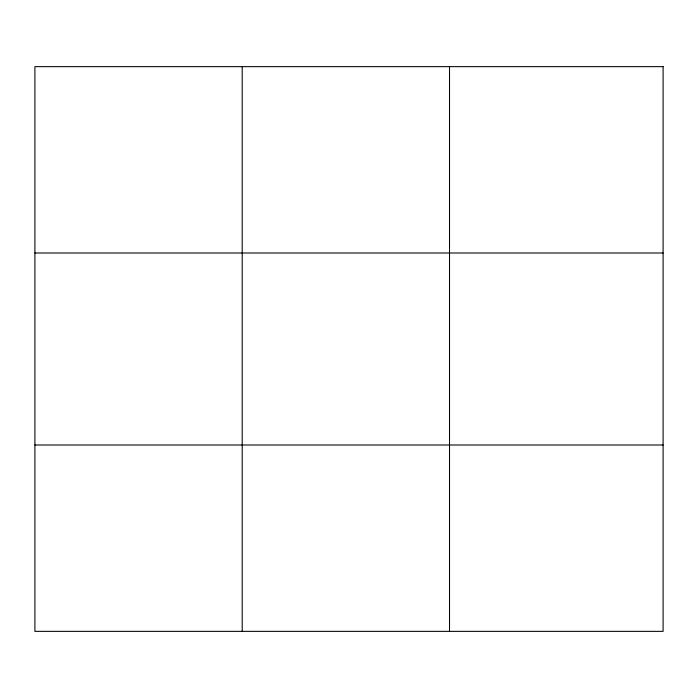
<?xml version="1.0" encoding="UTF-8"?>
<svg xmlns="http://www.w3.org/2000/svg" width="698" height="698" viewBox="0 0 698 698"><rect width="100%" height="100%" fill="white"/><g stroke="black" fill="none" stroke-linecap="round" stroke-linejoin="round"><path stroke-width="1.05" d="M242.206 66.642L242.206 631.358M449.512 66.642L449.512 631.358M34.9 252.999L663.1 252.999M34.9 445.001L663.1 445.001M663.1 66.642L663.1 631.358L34.9 631.358L34.9 66.642L663.1 66.642"/></g></svg>
